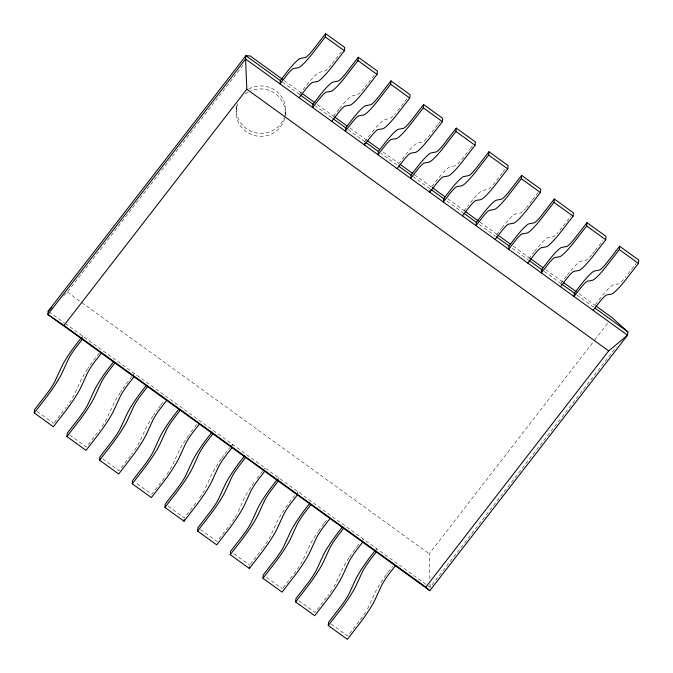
<?xml version="1.0" encoding="UTF-8"?>
<svg xmlns="http://www.w3.org/2000/svg" width="673" height="673" viewBox="0 0 673 673"><rect width="100%" height="100%" fill="white"/><g stroke="black" fill="none" stroke-linecap="round" stroke-linejoin="round"><path stroke-width="0.5" stroke-dasharray="3.37 2.52" d="M82.417 337.695L82.586 336.037M236.29 109.724L236.593 106.755M232.185 446.006L232.362 444.34L230.553 446.67M285.47 112.551L285.167 115.52A24.607 23.715 5.8 0 0 250.953 90.779M278.344 480.27L278.597 477.771M297.441 494.083L297.693 491.584M362.865 540.495L363.033 538.829M376.434 550.304L376.602 548.646M65.163 408.587L66.307 407.089M160.536 405.483L159.594 406.711A26.87 3.702 -54.1 0 0 158.004 408.864M164.313 477.956L151.694 494.285L135.088 482.272M224.925 453.964L229.947 447.444M261.174 550.329L262.319 548.823M323.873 523.594L322.931 524.831A26.87 3.702 -54.1 0 0 318.253 531.342M355.605 548.453L356.547 547.216M388.271 572.075L392.696 566.338M63.666 295.775L67.359 292.116L244.425 63.405M99.276 352.955L94.254 359.466A26.87 3.702 -54.1 0 0 89.568 365.977M299.443 94.388L306.863 84.832A26.87 3.702 -54.1 0 1 319.137 72.331L324.756 71.229A16.11 2.221 -54.1 0 0 327.734 68.764M54.328 422.585L60.696 414.358M61.336 413.533L63.254 411.06M341.539 51.577L332.117 63.733M131.942 376.577L126.919 383.088A26.87 3.702 -54.1 0 0 122.242 389.6M132.547 375.803L134.348 373.465M374.213 75.199L364.783 87.355M161.007 404.86L164.01 400.973M364.783 141.633L370.798 133.868M130.503 455.84L119.028 470.654L102.422 458.65M406.879 98.822L397.449 110.978M196.684 424.596L192.259 430.341A26.87 3.702 -54.1 0 0 189.105 434.665M437.635 124.917L430.123 134.6A16.11 2.221 -54.1 0 1 422.762 142.096L417.142 143.206A26.87 3.702 -54.1 0 0 404.868 155.699L397.449 165.264L380.842 153.251M438.274 124.093L440.184 121.62M431.923 186.547L437.543 179.321A26.87 3.702 -54.1 0 1 449.808 166.828L455.436 165.718A16.11 2.221 -54.1 0 0 462.788 158.222L469.67 149.364M195.835 503.084L184.36 517.907L167.754 505.894M470.309 148.54L472.858 145.25M262.621 471.066L257.599 477.586A26.87 3.702 -54.1 0 0 256.009 479.731M263.219 470.292L265.027 467.962M463.991 210.952L468.803 204.735M502.336 172.986L495.463 181.853A16.11 2.221 -54.1 0 1 488.102 189.34L482.474 190.451A26.87 3.702 -54.1 0 0 470.208 202.943M502.975 172.162L505.524 168.873M294.69 495.471L290.265 501.208A26.87 3.702 -54.1 0 0 277.217 521.415L270.151 536.701A16.11 2.221 -54.1 0 1 263.278 547.536M496.657 234.574L501.469 228.357M250.339 564.327L260.535 551.153M531.821 200.731L528.128 205.475A16.11 2.221 -54.1 0 1 526.269 207.73M532.452 199.906L538.19 192.495M324.344 522.98L327.356 519.093M528.726 258.979L534.143 251.98M283.005 587.95L294.993 572.454A16.11 2.221 -54.1 0 0 302.816 560.331L309.883 545.046A26.87 3.702 -54.1 0 1 317.757 532.065M563.208 225.993L570.864 216.117M357.018 546.602L360.021 542.716M560.794 283.375L566.809 275.602M326.514 597.574L315.04 612.396L298.433 600.392M595.243 250.44L602.89 240.564M627.909 274.071L636.195 263.362M429.904 578.957L429.231 553.795L594.099 340.816M594.747 339.991L607.576 323.419M65.163 323.435L430.131 587.344L616.333 346.822M339.066 109.051L332.109 118.011L315.502 106.006M501.94 227.76L502.874 226.565A26.87 3.702 -54.1 0 1 515.148 214.073L520.767 212.971A16.11 2.221 -54.1 0 0 525.386 208.748M534.606 251.382L535.548 250.188A26.87 3.702 -54.1 0 1 547.814 237.695L553.442 236.593A16.11 2.221 -54.1 0 0 558.052 232.37M561.938 227.642L560.794 229.098A16.11 2.221 -54.1 0 1 558.935 231.352M567.28 275.005L568.214 273.81A26.87 3.702 -54.1 0 1 580.479 261.317L586.107 260.215A16.11 2.221 -54.1 0 0 591.609 254.974M594.604 251.265L593.468 252.72A16.11 2.221 -54.1 0 1 592.526 253.881M284.25 80.575L301.285 92.882M317.463 104.584L333.64 116.286M349.817 127.979L365.994 139.681M383.021 151.997L398.349 163.076M414.526 174.778L431.553 187.086M447.73 198.787L464.765 211.103M480.085 222.183L497.12 234.498M513.297 246.192L529.474 257.894M545.652 269.595L562.678 281.903M578.856 293.605L595.033 305.306M282.534 82.165L299.569 94.481M348.118 129.586L365.145 141.902M412.843 176.393L430.114 188.886M446.906 201.025L463.091 212.727M479.269 224.429L495.454 236.13M512.346 248.345L528.12 259.753M544.188 271.37L561.097 283.594M576.854 294.993L593.46 306.997L600.88 297.441A26.87 3.702 -54.1 0 1 613.153 284.94L618.773 283.838A16.11 2.221 -54.1 0 0 626.134 276.342M67.359 292.116L80.987 301.967M81.837 302.589L429.231 553.795M49.003 311.75L64.314 322.821M37.082 411.405L53.689 423.41M69.748 435.027L86.354 447.032L98.981 430.712A16.11 2.221 -54.1 0 0 99.932 429.424M200.428 529.516L217.034 541.529L229.653 525.201A16.11 2.221 -54.1 0 0 230.603 523.914M233.926 553.744L249.7 565.152M266.592 577.367L282.366 588.774M331.099 624.014L347.705 636.019L360.324 619.698A16.11 2.221 -54.1 0 0 365.649 611.967M430.047 584.206L430.131 587.344M248.791 88.987A24.607 23.715 5.8 0 1 275.45 90.535A24.607 23.715 5.8 0 1 285.133 114.587M284.889 115.605A24.607 23.715 5.8 0 1 255.563 132.749A24.607 23.715 5.8 0 1 236.93 104.719M284.595 118.566A24.607 23.715 5.8 0 1 253.191 135.147A24.607 23.715 5.8 0 1 237.855 103.726M245.443 93.917A24.607 23.715 5.8 0 1 250.129 91.141M386.159 574.944A26.87 3.702 -54.1 0 0 375.223 592.29L368.156 607.576A16.11 2.221 -54.1 0 1 366.381 610.773M386.681 574.22A26.87 3.702 -54.1 0 1 387.741 572.79M348.976 557.85A26.87 3.702 -54.1 0 0 342.549 568.668L335.491 583.954A16.11 2.221 -54.1 0 1 332.984 588.345M349.447 557.135A26.87 3.702 -54.1 0 1 355.075 549.168M332.193 589.59A16.11 2.221 -54.1 0 1 327.658 596.076M331.175 64.894A16.11 2.221 -54.1 0 1 328.525 67.931M339.537 108.454A26.87 3.702 -54.1 0 1 351.802 95.953L357.422 94.851A16.11 2.221 -54.1 0 0 360.4 92.386M363.841 88.516A16.11 2.221 -54.1 0 1 361.191 91.553M372.203 132.076A26.87 3.702 -54.1 0 1 384.468 119.575L390.096 118.473A16.11 2.221 -54.1 0 0 395.589 113.232M87.625 368.863A26.87 3.702 -54.1 0 0 81.197 379.681L74.139 394.967A16.11 2.221 -54.1 0 1 67.266 405.802M88.096 368.148A26.87 3.702 -54.1 0 1 89.072 366.701M120.29 392.485A26.87 3.702 -54.1 0 0 113.872 403.304L106.805 418.589A16.11 2.221 -54.1 0 1 100.874 428.121M120.77 391.77A26.87 3.702 -54.1 0 1 121.737 390.323M152.964 416.107A26.87 3.702 -54.1 0 0 146.537 426.926L139.471 442.211A16.11 2.221 -54.1 0 1 133.54 451.743M153.436 415.392A26.87 3.702 -54.1 0 1 154.908 413.222M156.43 411.035A26.87 3.702 -54.1 0 1 157.474 409.588M132.598 453.047A16.11 2.221 -54.1 0 1 131.647 454.334M188.591 435.389A26.87 3.702 -54.1 0 0 179.211 450.548L172.145 465.834A16.11 2.221 -54.1 0 1 166.206 475.365M221.257 459.011A26.87 3.702 -54.1 0 0 211.877 474.171L204.811 489.456A16.11 2.221 -54.1 0 1 198.88 498.987M221.77 458.288A26.87 3.702 -54.1 0 1 224.395 454.67M253.923 482.634A26.87 3.702 -54.1 0 0 244.543 497.793L237.476 513.078A16.11 2.221 -54.1 0 1 236.963 514.071M236.374 515.139A16.11 2.221 -54.1 0 1 234.97 517.478M234.187 518.723A16.11 2.221 -54.1 0 1 232.463 521.297"/><path stroke-width="1.01" d="M101.345 353.174L95.516 360.703A14.326 1.969 -54.1 0 0 87.313 373.397L81.408 386.294A28.653 3.945 -54.1 0 1 65.012 411.683L53.352 426.741L34.256 412.928L34.592 409.605L47.211 393.276A16.11 2.221 -54.1 0 0 55.035 381.154L62.101 365.868A26.87 3.702 -54.1 0 1 75.157 345.661L81.383 337.585M282.551 79.338L250.196 55.943L245.914 55.682L48.153 311.136L47.817 314.468L429.795 590.675L627.547 335.221L627.884 331.89L612.068 317.614L595.883 305.921M134.011 376.796L128.181 384.325A14.326 1.969 -54.1 0 0 119.987 397.02L114.073 409.916A28.653 3.945 -54.1 0 1 97.678 435.305L86.018 450.363L66.921 436.558L67.258 433.227L79.877 416.898A16.11 2.221 -54.1 0 0 87.709 404.776L94.775 389.49A26.87 3.702 -54.1 0 1 107.823 369.284L113.451 361.99M166.685 400.418L160.855 407.947A14.326 1.969 -54.1 0 0 152.653 420.642L146.739 433.538A28.653 3.945 -54.1 0 1 130.352 458.927L118.684 473.985L99.587 460.181L99.924 456.849L112.551 440.521A16.11 2.221 -54.1 0 0 120.374 428.398L127.441 413.113A26.87 3.702 -54.1 0 1 140.489 392.906L146.117 385.612M199.351 424.04L193.521 431.578A14.326 1.969 -54.1 0 0 185.319 444.273L179.413 457.16A28.653 3.945 -54.1 0 1 163.017 482.549L151.358 497.608L132.261 483.803L132.598 480.472L145.217 464.143A16.11 2.221 -54.1 0 0 153.04 452.02L160.107 436.743A26.87 3.702 -54.1 0 1 173.163 416.528L178.782 409.234M232.017 447.663L226.187 455.2A14.326 1.969 -54.1 0 0 217.993 467.895L212.079 480.783A28.653 3.945 -54.1 0 1 195.683 506.172L184.023 521.23L164.927 507.425L165.264 504.094L177.882 487.774A16.11 2.221 -54.1 0 0 185.714 475.651L192.781 460.366A26.87 3.702 -54.1 0 1 205.829 440.15L212.054 432.083M184.023 521.23L184.192 519.573M264.691 471.293L258.861 478.823A14.326 1.969 -54.1 0 0 250.659 491.517L244.753 504.405A28.653 3.945 -54.1 0 1 228.357 529.794L216.698 544.861L197.593 531.047L197.929 527.716L210.556 511.396A16.11 2.221 -54.1 0 0 218.38 499.273L225.447 483.988A26.87 3.702 -54.1 0 1 238.494 463.773L244.728 455.705M297.357 494.916L291.527 502.445A14.326 1.969 -54.1 0 0 283.333 515.139L277.419 528.027A28.653 3.945 -54.1 0 1 261.023 553.416L249.363 568.483L230.267 554.67L230.603 551.338L243.222 535.018A16.11 2.221 -54.1 0 0 251.054 522.896L258.112 507.61A26.87 3.702 -54.1 0 1 271.169 487.395L277.394 479.327M249.363 568.483L249.532 566.817M330.022 518.538L324.193 526.067A14.326 1.969 -54.1 0 0 315.999 538.762L310.085 551.65A28.653 3.945 -54.1 0 1 293.689 577.039L282.029 592.105L262.933 578.292L263.269 574.961L275.888 558.64A16.11 2.221 -54.1 0 0 283.72 546.518L290.786 531.233A26.87 3.702 -54.1 0 1 303.834 511.017L310.06 502.95M325.631 33.65L313.012 49.92A16.11 2.221 -54.1 0 1 305.66 57.415L300.032 58.526A26.87 3.702 -54.1 0 0 287.766 71.018L280.347 80.583L280.002 83.906L285.832 76.377A14.326 1.969 -54.1 0 1 293.537 68.528L298.223 67.737A28.653 3.945 -54.1 0 0 313.635 52.04L325.295 36.981L325.631 33.65L344.727 47.463L344.391 50.786L332.731 65.853A28.653 3.945 -54.1 0 1 317.32 81.551L312.642 82.342A14.326 1.969 -54.1 0 0 304.936 90.19L299.106 97.72M362.697 542.16L356.867 549.69A14.326 1.969 -54.1 0 0 348.664 562.384L342.759 575.272A28.653 3.945 -54.1 0 1 326.363 600.661L314.703 615.728L295.598 601.914L295.943 598.583L308.562 582.263A16.11 2.221 -54.1 0 0 316.386 570.14L323.452 554.855A26.87 3.702 -54.1 0 1 336.508 534.64L342.128 527.354M358.297 57.272L345.686 73.55A16.11 2.221 -54.1 0 1 338.326 81.038L332.706 82.148A26.87 3.702 -54.1 0 0 320.432 94.641L313.012 104.206L312.676 107.529L318.506 99.999A14.326 1.969 -54.1 0 1 326.212 92.151L330.889 91.36A28.653 3.945 -54.1 0 0 346.301 75.662L357.96 60.604L358.297 57.272L377.402 71.086L377.057 74.417L365.397 89.475A28.653 3.945 -54.1 0 1 349.985 105.173L345.308 105.964A14.326 1.969 -54.1 0 0 337.602 113.813L331.772 121.342M364.606 143.299L364.438 144.964L370.268 137.435A14.326 1.969 -54.1 0 1 377.974 129.586L382.659 128.795A28.653 3.945 -54.1 0 0 398.071 113.098L409.731 98.039L410.067 94.708L390.971 80.895L378.352 97.173A16.11 2.221 -54.1 0 1 371 104.66L365.372 105.77A26.87 3.702 -54.1 0 0 353.106 118.263L345.678 127.828L345.342 131.159L351.171 123.622A14.326 1.969 -54.1 0 1 358.877 115.773L363.563 114.982A28.653 3.945 -54.1 0 0 378.966 99.284L390.634 84.226L390.971 80.895M395.362 565.783L389.532 573.312A14.326 1.969 -54.1 0 0 381.339 586.006L375.425 598.903A28.653 3.945 -54.1 0 1 359.029 624.292L347.369 639.35L328.273 625.537L328.609 622.214L341.228 605.885A16.11 2.221 -54.1 0 0 349.06 593.763L356.118 578.477A26.87 3.702 -54.1 0 1 369.174 558.27L375.399 550.194M423.637 104.517L411.026 120.795A16.11 2.221 -54.1 0 1 403.665 128.291L398.037 129.393A26.87 3.702 -54.1 0 0 385.772 141.885L378.352 151.45L378.007 154.782L383.837 147.244A14.326 1.969 -54.1 0 1 391.543 139.404L396.229 138.604A28.653 3.945 -54.1 0 0 411.64 122.915L423.3 107.848L423.637 104.517L442.733 118.33L442.397 121.662L430.737 136.72A28.653 3.945 -54.1 0 1 415.325 152.418L410.648 153.208A14.326 1.969 -54.1 0 0 402.942 161.057L397.112 168.587M429.946 190.552L429.778 192.209L435.608 184.68A14.326 1.969 -54.1 0 1 443.314 176.831L447.999 176.04A28.653 3.945 -54.1 0 0 463.403 160.342L475.071 145.284L475.407 141.953L456.302 128.139L443.692 144.417A16.11 2.221 -54.1 0 1 436.331 151.913L430.712 153.015A26.87 3.702 -54.1 0 0 418.438 165.508L411.018 175.073L410.681 178.404L416.511 170.875A14.326 1.969 -54.1 0 1 424.217 163.026L428.894 162.235A28.653 3.945 -54.1 0 0 444.306 146.537L455.966 131.471L456.302 128.139M488.977 151.77L476.358 168.04A16.11 2.221 -54.1 0 1 469.005 175.535L463.377 176.637A26.87 3.702 -54.1 0 0 451.112 189.138L443.684 198.695L443.347 202.026L449.177 194.497A14.326 1.969 -54.1 0 1 456.883 186.648L461.569 185.857A28.653 3.945 -54.1 0 0 476.98 170.16L488.64 155.093L488.977 151.77L508.073 165.575L507.736 168.906L496.077 183.965A28.653 3.945 -54.1 0 1 480.665 199.662L475.979 200.453A14.326 1.969 -54.1 0 0 468.273 208.302L462.444 215.84M554.316 199.015L541.698 215.284A16.11 2.221 -54.1 0 1 534.337 222.78L528.717 223.882A26.87 3.702 -54.1 0 0 516.443 236.383L509.024 245.939L508.687 249.271L514.517 241.742A14.326 1.969 -54.1 0 1 522.223 233.893L526.9 233.102A28.653 3.945 -54.1 0 0 542.312 217.404L553.972 202.346L554.316 199.015L573.413 212.819L573.076 216.151L561.417 231.218A28.653 3.945 -54.1 0 1 546.005 246.907L541.319 247.706A14.326 1.969 -54.1 0 0 533.613 255.555L527.783 263.084M521.642 175.392L509.032 191.662A16.11 2.221 -54.1 0 1 501.671 199.158L496.043 200.26A26.87 3.702 -54.1 0 0 483.778 212.761L476.358 222.317L476.013 225.648L481.851 218.119A14.326 1.969 -54.1 0 1 489.549 210.27L494.234 209.48A28.653 3.945 -54.1 0 0 509.646 193.782L521.306 178.715L521.642 175.392L540.739 189.197L540.402 192.528L528.742 207.595A28.653 3.945 -54.1 0 1 513.331 223.285L508.653 224.084A14.326 1.969 -54.1 0 0 500.948 231.924L495.118 239.462M586.982 222.637L574.363 238.907A16.11 2.221 -54.1 0 1 567.011 246.402L561.383 247.504A26.87 3.702 -54.1 0 0 549.118 260.005L541.689 269.562L541.353 272.893L547.183 265.364A14.326 1.969 -54.1 0 1 554.889 257.515L559.574 256.724A28.653 3.945 -54.1 0 0 574.986 241.027L586.646 225.968L586.982 222.637L606.079 236.442L605.742 239.773L594.082 254.84A28.653 3.945 -54.1 0 1 578.671 270.538L573.985 271.328A14.326 1.969 -54.1 0 0 566.287 279.177L560.449 286.706M619.648 246.259L607.038 262.529A16.11 2.221 -54.1 0 1 599.677 270.024L594.049 271.135A26.87 3.702 -54.1 0 0 581.783 283.627L574.363 293.192L574.027 296.515L579.857 288.986A14.326 1.969 -54.1 0 1 587.563 281.137L592.24 280.347A28.653 3.945 -54.1 0 0 607.652 264.649L619.311 249.59L619.648 246.259L638.744 260.072L638.408 263.395L626.748 278.462A28.653 3.945 -54.1 0 1 611.336 294.16L606.659 294.951A14.326 1.969 -54.1 0 0 598.953 302.8L593.123 310.329M429.795 590.675L425.849 587.092L608.678 350.911L627.547 335.221L245.578 59.014L47.817 314.468L63.977 325.412L246.814 89.24L245.578 59.014L245.914 55.682L280.834 80.937M82.249 339.36L76.419 346.898A14.326 1.969 -54.1 0 0 68.217 359.592L62.303 372.48A28.653 3.945 -54.1 0 1 45.915 397.869L34.256 412.928M114.915 362.991L109.085 370.52A14.326 1.969 -54.1 0 0 100.883 383.215L94.977 396.103A28.653 3.945 -54.1 0 1 78.581 421.491L66.921 436.558M147.58 386.613L141.751 394.142A14.326 1.969 -54.1 0 0 133.557 406.837L127.643 419.725A28.653 3.945 -54.1 0 1 111.247 445.114L99.587 460.181M180.255 410.236L174.425 417.765A14.326 1.969 -54.1 0 0 166.223 430.459L160.317 443.347A28.653 3.945 -54.1 0 1 143.921 468.736L132.261 483.803M212.92 433.858L207.091 441.387A14.326 1.969 -54.1 0 0 198.897 454.082L192.983 466.969A28.653 3.945 -54.1 0 1 176.587 492.358L164.927 507.425M245.586 457.48L239.756 465.009A14.326 1.969 -54.1 0 0 231.562 477.704L225.648 490.6A28.653 3.945 -54.1 0 1 209.253 515.981L197.593 531.047M278.26 481.102L272.43 488.632A14.326 1.969 -54.1 0 0 264.228 501.326L258.323 514.222A28.653 3.945 -54.1 0 1 241.927 539.611L230.267 554.67M310.926 504.725L305.096 512.254A14.326 1.969 -54.1 0 0 296.902 524.948L290.988 537.845A28.653 3.945 -54.1 0 1 274.592 563.234L262.933 578.292M343.592 528.347L337.762 535.876A14.326 1.969 -54.1 0 0 329.568 548.571L323.654 561.467A28.653 3.945 -54.1 0 1 307.258 586.856L295.598 601.914M376.266 551.969L370.436 559.507A14.326 1.969 -54.1 0 0 362.234 572.201L356.328 585.089A28.653 3.945 -54.1 0 1 339.932 610.478L328.273 625.537M48.153 311.136L51.846 307.485M325.295 36.981L344.391 50.786M357.96 60.604L377.057 74.417M390.634 84.226L409.731 98.039M423.3 107.848L442.397 121.662M455.966 131.471L475.071 145.284M488.64 155.093L507.736 168.906M521.306 178.715L540.402 192.528M553.972 202.346L573.076 216.151M586.646 225.968L605.742 239.773M619.311 249.59L638.408 263.395M302.135 93.505L314.905 102.733M334.489 116.9L347.26 126.137M366.844 140.295L379.614 149.532M400.048 164.305L412.827 173.541M432.411 187.708L445.181 196.937M465.615 211.717L478.385 220.954M497.97 235.113L510.74 244.349M530.324 258.508L543.094 267.745M563.528 282.525L576.307 291.754M300.419 95.103L313.197 104.34M332.782 118.498L346.41 128.358M366.003 142.516L378.773 151.762M398.366 165.92L411.136 175.157M430.728 189.323L444.357 199.174M463.941 213.341L476.72 222.578M496.304 236.745L509.024 245.939M528.97 260.367L542.497 270.142M561.938 284.208L575.465 293.992M594.915 308.049L627.884 331.89M246.814 89.24L608.678 350.911M63.977 325.412L425.849 587.092"/></g></svg>
